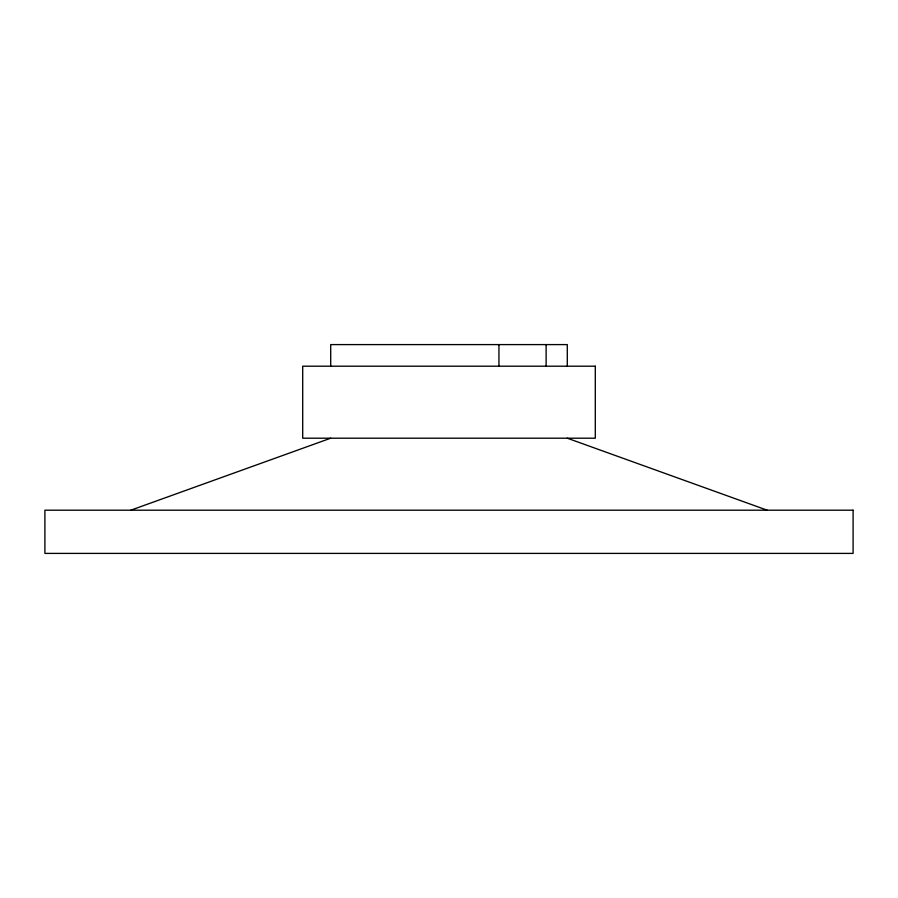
<?xml version="1.0" encoding="UTF-8"?>
<svg xmlns="http://www.w3.org/2000/svg" width="898" height="898" viewBox="0 0 898 898"><rect width="100%" height="100%" fill="white"/><g stroke="black" fill="none" stroke-linecap="round" stroke-linejoin="round"><path stroke-width="1.35" d="M130.805 510.199L330.711 438.202M567.289 438.202L767.195 510.199M567.289 366.204L567.289 344.596L330.711 344.596L330.711 366.204M546.13 344.596L546.13 366.204M498.94 344.596L498.94 366.204M595.295 366.204L302.705 366.204L302.705 438.202L595.295 438.202L595.295 366.204M853.1 510.199L44.9 510.199L44.9 553.404L853.1 553.404L853.1 510.199"/></g></svg>
